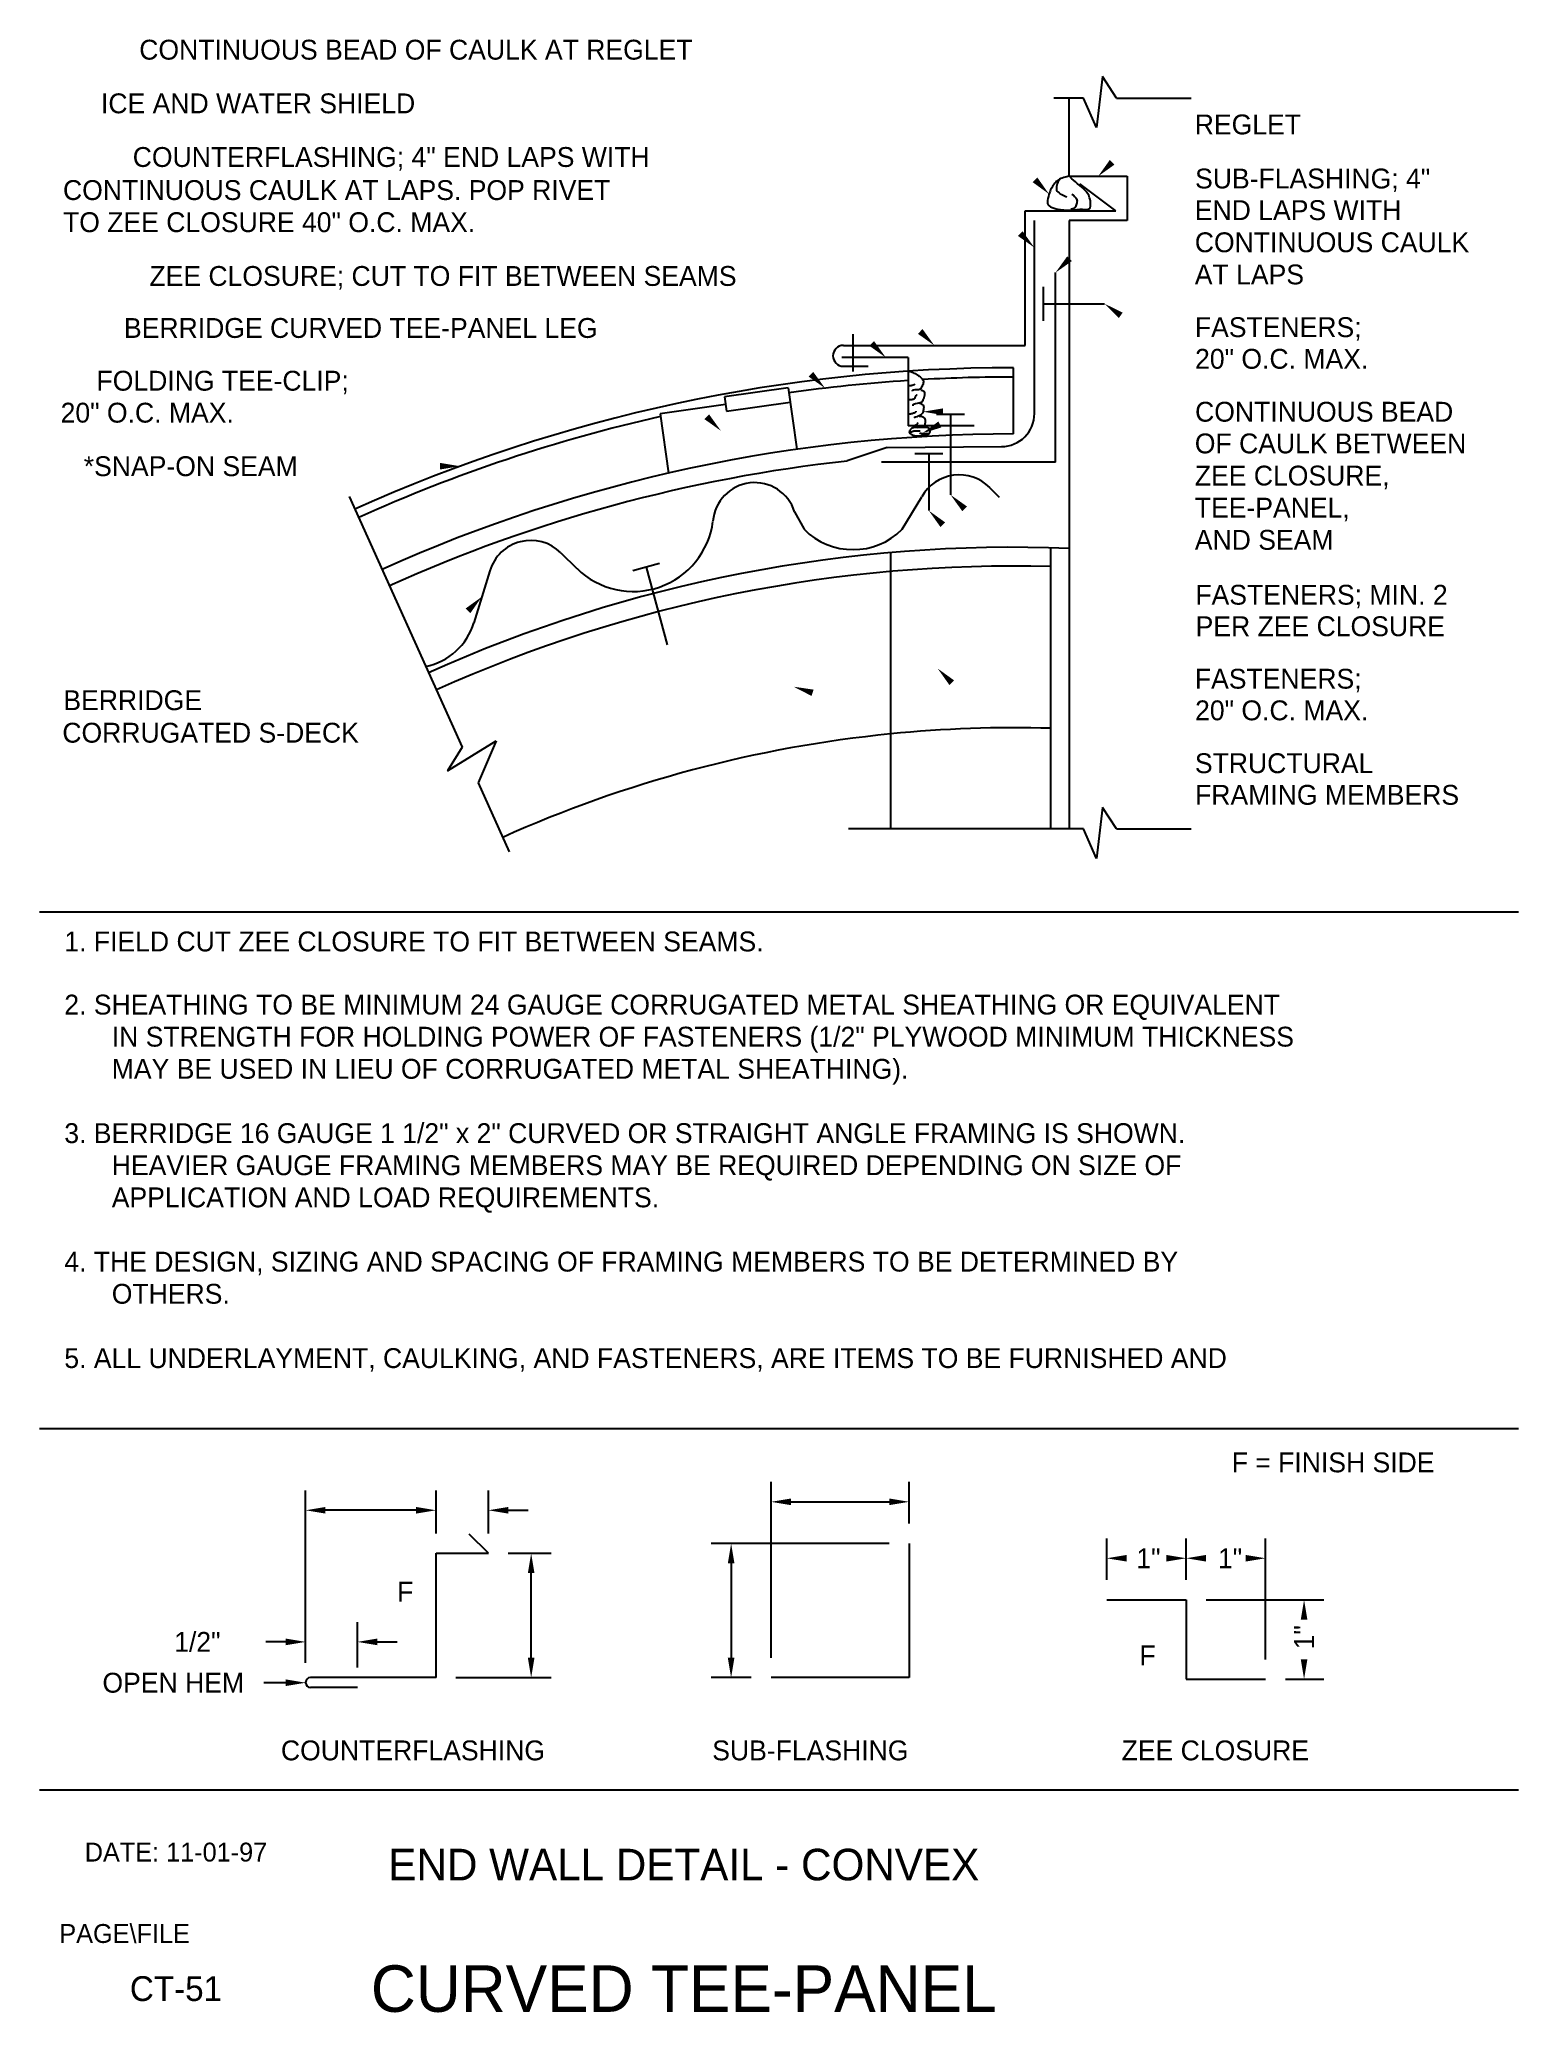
# Model space of a CAD drawing. Extents: x 0.1 to 22.4, y 0.8 to 30.6.
import ezdxf
from ezdxf.enums import TextEntityAlignment as Align

# ---------------------------------------------------------------- set-up
doc = ezdxf.new("R2010")
doc.units = 0
doc.header["$LTSCALE"] = 0.3999
doc.linetypes.add('HIDDENX2', pattern=[0])
for name, color, linetype in [('BORDER', 7, 'CONTINUOUS'), ('CMP-FLSH', 7, 'CONTINUOUS'), ('DIM-TXT', 7, 'CONTINUOUS'), ('STRCTR', 7, 'CONTINUOUS')]:
    doc.layers.add(name, color=color, linetype=linetype)

msp = doc.modelspace()

# ---------------------------------------------------------------- linework, layer by layer
at = {"layer": 'BORDER', "color": 0, "linetype": 'CONTINUOUS'}
for p, q in [((0.094, 17.401), (22.441, 17.401)), ((0.094, 9.589), (22.441, 9.589)), ((22.441, 4.125), (0.094, 4.125))]:
    msp.add_line(p, q, dxfattribs=at)
at = {"layer": 'CMP-FLSH', "color": 0, "linetype": 'CONTINUOUS'}
for p, q in [((16.356, 27.995), (15.814, 28.403)), ((14.988, 27.995), (16.356, 27.995)), ((14.988, 25.959), (14.988, 27.995)), ((15.126, 24.93), (15.126, 27.846)), ((15.258, 26.845), (15.258, 26.333)), ((15.445, 24.195), (15.445, 27.059)), ((15.258, 26.589), (16.187, 26.589)), ((12.24, 25.959), (14.988, 25.959)), ((12.385, 26.132), (12.385, 25.563)), ((13.217, 25.776), (12.217, 25.776)), ((13.217, 25.776), (13.217, 24.746)), ((12.24, 25.645), (12.614, 25.645)), ((14.811, 24.622), (14.811, 25.622)), ((14.069, 24.917), (13.649, 24.917)), ((13.859, 24.917), (13.859, 23.702)), ((14.217, 24.746), (13.217, 24.746)), ((12.903, 24.417), (12.299, 24.213)), ((15.445, 24.195), (12.817, 24.195)), ((12.903, 24.417), (14.627, 24.43)), ((13.741, 24.32), (13.32, 24.32)), ((13.531, 24.32), (13.531, 23.462)), ((9.464, 22.663), (9.058, 22.554)), ((9.261, 22.608), (9.576, 21.434)), ((6.876, 7.704), (6.588, 7.992)), ((13.234, 7.853), (13.234, 5.825)), ((6.085, 5.825), (6.085, 7.704)), ((6.085, 7.704), (6.876, 7.704)), ((16.219, 7.001), (17.419, 7.001)), ((17.419, 7.001), (17.419, 5.801)), ((4.115, 5.748), (4.115, 5.753)), ((6.085, 5.825), (4.187, 5.825)), ((4.898, 5.676), (4.187, 5.676)), ((13.234, 5.825), (11.147, 5.825)), ((17.419, 5.801), (18.619, 5.801))]:
    msp.add_line(p, q, dxfattribs=at)
at = {"layer": 'CMP-FLSH', "color": 0, "linetype": 'HIDDENX2'}
for p, q in [((10.459, 25.066), (9.471, 24.925)), ((11.404, 25.318), (10.443, 25.181)), ((10.443, 25.181), (10.473, 24.965)), ((10.473, 24.965), (11.434, 25.102)), ((11.404, 25.318), (11.536, 24.39)), ((9.471, 24.925), (9.598, 24.03))]:
    msp.add_line(p, q, dxfattribs=at)
at = {"layer": 'CMP-FLSH', "color": 0, "linetype": 'CONTINUOUS'}
for points in [[(15.651, 28.515, 0), (15.633, 28.513, 0), (15.614, 28.509, 0), (15.592, 28.504, 0), (15.57, 28.497, 0), (15.548, 28.489, 0), (15.526, 28.48, 0), (15.506, 28.471, 0), (15.489, 28.461, 0), (15.474, 28.452, 0), (15.462, 28.441, 0), (15.449, 28.428, 0), (15.436, 28.412, 0), (15.423, 28.395, 0), (15.41, 28.378, 0), (15.398, 28.36, 0), (15.388, 28.342, 0), (15.379, 28.326, 0), (15.372, 28.311, 0), (15.364, 28.291, 0), (15.355, 28.267, 0), (15.346, 28.239, 0), (15.337, 28.21, 0), (15.33, 28.181, 0), (15.325, 28.152, 0), (15.324, 28.126, 0), (15.326, 28.102, 0), (15.334, 28.083, 0), (15.348, 28.067, 0), (15.369, 28.054, 0), (15.394, 28.043, 0), (15.423, 28.033, 0), (15.454, 28.026, 0), (15.485, 28.02, 0), (15.514, 28.015, 0), (15.541, 28.011, 0), (15.564, 28.008, 0), (15.587, 28.006, 0), (15.614, 28.005, 0), (15.644, 28.006, 0), (15.676, 28.007, 0), (15.708, 28.009, 0), (15.739, 28.011, 0), (15.769, 28.013, 0), (15.796, 28.016, 0), (15.82, 28.017, 0), (15.833, 28.017, 0), (15.849, 28.017, 0), (15.867, 28.016, 0), (15.885, 28.015, 0), (15.904, 28.015, 0), (15.922, 28.016, 0), (15.937, 28.018, 0), (15.951, 28.023, 0), (15.96, 28.03, 0), (15.969, 28.046, 0), (15.974, 28.065, 0), (15.976, 28.088, 0), (15.975, 28.113, 0), (15.972, 28.139, 0), (15.967, 28.165, 0), (15.961, 28.189, 0), (15.955, 28.21, 0), (15.948, 28.228, 0), (15.931, 28.256, 0), (15.908, 28.285, 0), (15.879, 28.315, 0), (15.847, 28.345, 0), (15.813, 28.375, 0), (15.779, 28.404, 0), (15.746, 28.431, 0), (15.717, 28.456, 0), (15.692, 28.478, 0), (15.688, 28.481, 0), (15.684, 28.486, 0), (15.68, 28.491, 0), (15.675, 28.496, 0), (15.67, 28.501, 0), (15.665, 28.506, 0), (15.66, 28.51, 0), (15.655, 28.513, 0), (15.651, 28.515, 0)], [(15.513, 28.469, 0), (15.501, 28.458, 0), (15.491, 28.443, 0), (15.481, 28.425, 0), (15.472, 28.404, 0), (15.466, 28.383, 0), (15.461, 28.361, 0), (15.458, 28.341, 0), (15.458, 28.322, 0), (15.462, 28.307, 0), (15.47, 28.292, 0), (15.482, 28.279, 0), (15.499, 28.265, 0), (15.518, 28.252, 0), (15.539, 28.241, 0), (15.56, 28.23, 0), (15.58, 28.22, 0), (15.599, 28.212, 0), (15.615, 28.206, 0)], [(15.692, 28.245, 0), (15.702, 28.24, 0), (15.712, 28.233, 0), (15.723, 28.223, 0), (15.733, 28.212, 0), (15.743, 28.2, 0), (15.752, 28.188, 0), (15.76, 28.175, 0), (15.765, 28.164, 0), (15.769, 28.153, 0), (15.77, 28.142, 0), (15.769, 28.128, 0), (15.766, 28.114, 0), (15.762, 28.099, 0), (15.757, 28.083, 0), (15.751, 28.069, 0), (15.745, 28.055, 0), (15.737, 28.044, 0), (15.73, 28.035, 0), (15.726, 28.032, 0), (15.72, 28.029, 0), (15.713, 28.026, 0), (15.705, 28.023, 0), (15.697, 28.021, 0), (15.69, 28.02, 0), (15.684, 28.018, 0), (15.68, 28.017, 0), (15.679, 28.017, 0)], [(13.219, 25.573, 0), (13.234, 25.569, 0), (13.25, 25.564, 0), (13.268, 25.558, 0), (13.287, 25.55, 0), (13.305, 25.542, 0), (13.323, 25.533, 0), (13.34, 25.525, 0), (13.355, 25.516, 0), (13.368, 25.508, 0), (13.377, 25.501, 0), (13.387, 25.493, 0), (13.399, 25.484, 0), (13.41, 25.474, 0), (13.421, 25.463, 0), (13.431, 25.452, 0), (13.44, 25.441, 0), (13.446, 25.43, 0), (13.449, 25.42, 0), (13.45, 25.408, 0), (13.448, 25.394, 0), (13.444, 25.379, 0), (13.439, 25.363, 0), (13.432, 25.348, 0), (13.425, 25.333, 0), (13.416, 25.319, 0), (13.408, 25.308, 0), (13.4, 25.299, 0), (13.389, 25.293, 0), (13.374, 25.29, 0), (13.357, 25.288, 0), (13.338, 25.287, 0), (13.319, 25.286, 0), (13.302, 25.284, 0), (13.289, 25.281, 0), (13.28, 25.275, 0), (13.278, 25.266, 0)], [(13.224, 25.355, 0), (13.227, 25.354, 0), (13.231, 25.354, 0), (13.235, 25.354, 0), (13.239, 25.354, 0), (13.244, 25.354, 0), (13.248, 25.354, 0), (13.253, 25.354, 0), (13.256, 25.354, 0), (13.26, 25.355, 0), (13.266, 25.356, 0), (13.274, 25.358, 0), (13.282, 25.36, 0), (13.29, 25.362, 0), (13.299, 25.365, 0), (13.307, 25.368, 0), (13.315, 25.371, 0), (13.322, 25.375, 0), (13.327, 25.378, 0)], [(13.224, 25.146, 0), (13.232, 25.144, 0), (13.241, 25.143, 0), (13.252, 25.143, 0), (13.264, 25.143, 0), (13.275, 25.144, 0), (13.286, 25.146, 0), (13.297, 25.148, 0), (13.306, 25.152, 0), (13.314, 25.155, 0), (13.319, 25.159, 0), (13.323, 25.166, 0), (13.327, 25.174, 0), (13.331, 25.184, 0), (13.336, 25.193, 0), (13.34, 25.201, 0), (13.344, 25.207, 0), (13.349, 25.211, 0), (13.354, 25.211, 0)], [(13.409, 25.285, 0), (13.414, 25.285, 0), (13.421, 25.284, 0), (13.428, 25.282, 0), (13.435, 25.279, 0), (13.442, 25.275, 0), (13.449, 25.271, 0), (13.455, 25.267, 0), (13.46, 25.262, 0), (13.463, 25.257, 0), (13.467, 25.243, 0), (13.468, 25.227, 0), (13.466, 25.208, 0), (13.463, 25.188, 0), (13.458, 25.168, 0), (13.451, 25.149, 0), (13.443, 25.131, 0), (13.435, 25.116, 0), (13.427, 25.104, 0), (13.415, 25.096, 0), (13.398, 25.09, 0), (13.377, 25.085, 0), (13.354, 25.081, 0), (13.332, 25.077, 0), (13.313, 25.072, 0), (13.297, 25.066, 0), (13.288, 25.059, 0), (13.287, 25.048, 0)], [(13.386, 25.09, 0), (13.393, 25.089, 0), (13.401, 25.087, 0), (13.409, 25.083, 0), (13.418, 25.078, 0), (13.426, 25.073, 0), (13.434, 25.067, 0), (13.44, 25.061, 0), (13.446, 25.054, 0), (13.449, 25.048, 0), (13.452, 25.037, 0), (13.454, 25.024, 0), (13.453, 25.008, 0), (13.451, 24.992, 0), (13.448, 24.976, 0), (13.444, 24.96, 0), (13.439, 24.945, 0), (13.433, 24.933, 0), (13.427, 24.923, 0), (13.417, 24.914, 0), (13.403, 24.905, 0), (13.386, 24.897, 0), (13.367, 24.889, 0), (13.349, 24.882, 0), (13.332, 24.876, 0), (13.318, 24.871, 0), (13.308, 24.868, 0), (13.305, 24.867, 0)], [(13.224, 24.923, 0), (13.233, 24.923, 0), (13.243, 24.925, 0), (13.254, 24.927, 0), (13.266, 24.929, 0), (13.278, 24.932, 0), (13.289, 24.935, 0), (13.3, 24.939, 0), (13.31, 24.942, 0), (13.318, 24.946, 0), (13.321, 24.947, 0), (13.323, 24.949, 0), (13.326, 24.951, 0), (13.329, 24.953, 0), (13.332, 24.955, 0), (13.335, 24.958, 0), (13.338, 24.96, 0), (13.339, 24.962, 0), (13.341, 24.965, 0)], [(13.287, 24.742, 0), (13.293, 24.743, 0), (13.301, 24.744, 0), (13.309, 24.747, 0), (13.318, 24.75, 0), (13.327, 24.754, 0), (13.335, 24.757, 0), (13.342, 24.761, 0), (13.349, 24.766, 0), (13.354, 24.77, 0), (13.356, 24.771, 0), (13.358, 24.774, 0), (13.36, 24.776, 0), (13.362, 24.779, 0), (13.363, 24.782, 0), (13.365, 24.785, 0), (13.366, 24.788, 0), (13.367, 24.791, 0), (13.368, 24.793, 0)], [(13.386, 24.89, 0), (13.393, 24.892, 0), (13.402, 24.892, 0), (13.412, 24.891, 0), (13.422, 24.889, 0), (13.432, 24.885, 0), (13.442, 24.882, 0), (13.45, 24.877, 0), (13.457, 24.872, 0), (13.463, 24.867, 0), (13.468, 24.858, 0), (13.471, 24.847, 0), (13.474, 24.834, 0), (13.475, 24.82, 0), (13.475, 24.806, 0), (13.474, 24.791, 0), (13.473, 24.778, 0), (13.47, 24.766, 0), (13.467, 24.756, 0), (13.466, 24.754, 0), (13.465, 24.752, 0), (13.464, 24.75, 0), (13.462, 24.747, 0), (13.461, 24.745, 0), (13.459, 24.744, 0), (13.457, 24.742, 0), (13.455, 24.742, 0), (13.454, 24.742, 0)], [(13.369, 24.715, 0), (13.36, 24.717, 0), (13.349, 24.719, 0), (13.337, 24.719, 0), (13.325, 24.718, 0), (13.312, 24.717, 0), (13.299, 24.715, 0), (13.288, 24.712, 0), (13.278, 24.708, 0), (13.269, 24.704, 0), (13.265, 24.7, 0), (13.259, 24.695, 0), (13.254, 24.689, 0), (13.249, 24.682, 0), (13.244, 24.674, 0), (13.24, 24.667, 0), (13.237, 24.66, 0), (13.236, 24.653, 0), (13.236, 24.647, 0), (13.24, 24.64, 0), (13.246, 24.632, 0), (13.254, 24.626, 0), (13.263, 24.619, 0), (13.274, 24.613, 0), (13.285, 24.608, 0), (13.295, 24.604, 0), (13.305, 24.6, 0), (13.314, 24.598, 0), (13.332, 24.595, 0), (13.353, 24.593, 0), (13.376, 24.593, 0), (13.401, 24.594, 0), (13.426, 24.596, 0), (13.451, 24.599, 0), (13.474, 24.603, 0), (13.495, 24.608, 0), (13.512, 24.613, 0), (13.516, 24.614, 0), (13.52, 24.616, 0), (13.524, 24.618, 0), (13.528, 24.621, 0), (13.533, 24.624, 0), (13.537, 24.626, 0), (13.54, 24.63, 0), (13.543, 24.633, 0), (13.545, 24.636, 0), (13.548, 24.641, 0), (13.55, 24.648, 0), (13.551, 24.656, 0), (13.552, 24.664, 0), (13.552, 24.673, 0), (13.552, 24.681, 0), (13.551, 24.689, 0), (13.548, 24.695, 0), (13.545, 24.7, 0), (13.533, 24.709, 0), (13.516, 24.715, 0), (13.496, 24.719, 0), (13.474, 24.721, 0), (13.451, 24.721, 0), (13.428, 24.72, 0), (13.405, 24.718, 0), (13.385, 24.717, 0), (13.369, 24.715, 0)], [(13.236, 24.636, 0), (13.242, 24.639, 0), (13.249, 24.643, 0), (13.256, 24.647, 0), (13.264, 24.651, 0), (13.273, 24.655, 0), (13.281, 24.659, 0), (13.289, 24.662, 0), (13.296, 24.664, 0), (13.303, 24.666, 0), (13.312, 24.668, 0), (13.325, 24.669, 0), (13.339, 24.669, 0), (13.354, 24.67, 0), (13.368, 24.67, 0), (13.382, 24.67, 0), (13.392, 24.67, 0), (13.399, 24.67, 0), (13.402, 24.67, 0)], [(13.391, 24.636, 0), (13.397, 24.634, 0), (13.404, 24.632, 0), (13.411, 24.631, 0), (13.42, 24.629, 0), (13.428, 24.628, 0), (13.436, 24.626, 0), (13.444, 24.625, 0), (13.451, 24.625, 0), (13.457, 24.624, 0), (13.466, 24.624, 0), (13.477, 24.625, 0), (13.49, 24.626, 0), (13.503, 24.627, 0), (13.516, 24.628, 0), (13.527, 24.63, 0), (13.537, 24.631, 0), (13.543, 24.632, 0), (13.545, 24.632, 0)]]:
    msp.add_polyline3d(points, dxfattribs=at)
for centre, radius, start, end in [((12.24, 25.802), 0.157, 90, 270), ((14.811, 1.371), 24.251, 90, 114.2259), ((14.626, 24.93), 0.5, 270.1282, 359.9994), ((14.811, 1.37), 23.251, 90, 114.2259), ((14.811, 1.37), 22.98, 96.2748, 114.2259), ((4.187, 5.753), 0.072, 90.0019, 179.9996), ((4.187, 5.748), 0.072, 180.0004, 269.9981)]:
    msp.add_arc(centre, radius, start, end, dxfattribs=at)
at = {"layer": 'CMP-FLSH', "color": 0, "linetype": 'HIDDENX2'}
for centre, start, end in [((14.811, 1.37), 93.7897, 98.0974), ((14.811, 1.37), 90, 93.2646), ((14.811, 1.371), 102.781, 114.2259)]:
    msp.add_arc(centre, 24.112, start, end, dxfattribs=at)
at = {"layer": 'DIM-TXT', "color": 0, "linetype": 'CONTINUOUS'}
for p, q in [((4.115, 6.048), (4.115, 8.654)), ((6.085, 8.004), (6.085, 8.654)), ((6.876, 8.004), (6.876, 8.654)), ((11.147, 6.125), (11.147, 8.782)), ((13.234, 8.153), (13.234, 8.782)), ((5.785, 8.354), (4.415, 8.354)), ((7.176, 8.354), (7.476, 8.354)), ((11.447, 8.482), (12.934, 8.482)), ((12.934, 7.853), (10.244, 7.853)), ((16.219, 7.301), (16.219, 7.929)), ((17.419, 7.301), (17.419, 7.929)), ((18.619, 6.101), (18.619, 7.929)), ((7.176, 7.704), (7.823, 7.704)), ((10.544, 7.553), (10.544, 6.125)), ((7.523, 6.125), (7.523, 7.404)), ((17.719, 7.001), (19.501, 7.001)), ((4.898, 5.976), (4.898, 6.665)), ((3.815, 6.365), (3.515, 6.365)), ((5.198, 6.365), (5.498, 6.365)), ((3.815, 5.748), (3.485, 5.748)), ((6.385, 5.825), (7.823, 5.825)), ((10.847, 5.825), (10.244, 5.825)), ((18.919, 5.801), (19.501, 5.801))]:
    msp.add_line(p, q, dxfattribs=at)
at = {"layer": 'DIM-TXT', "color": 0, "linetype": 'CONTINUOUS', "extrusion": (0, 0, -1)}
for points in [[(-16.336, 28.692), (-16.089, 28.515), (-16.265, 28.762)], [(-15.171, 28.497), (-15.346, 28.248), (-15.099, 28.427)], [(-14.948, 27.685), (-15.126, 27.438), (-14.878, 27.614)], [(-15.693, 27.235), (-15.445, 27.059), (-15.622, 27.306)], [(-16.402, 26.374), (-16.187, 26.589), (-16.46, 26.455)], [(-12.704, 26.024), (-12.881, 25.776), (-12.633, 25.953)], [(-13.436, 26.206), (-13.614, 25.959), (-13.366, 26.135)], [(-11.784, 25.56), (-11.962, 25.314), (-11.713, 25.489)], [(-10.212, 24.916), (-10.389, 24.669), (-10.141, 24.845)], [(-13.72, 24.72), (-13.43, 24.629), (-13.675, 24.809)], [(-6.147, 24.184), (-6.447, 24.134), (-6.147, 24.084)], [(-14.036, 23.455), (-13.859, 23.702), (-14.107, 23.526)], [(-13.707, 23.215), (-13.531, 23.462), (-13.778, 23.285)], [(-6.532, 21.983), (-6.778, 22.161), (-6.603, 21.912)], [(-13.842, 20.827), (-13.666, 21.075), (-13.913, 20.897)], [(-11.759, 20.662), (-11.489, 20.801), (-11.79, 20.757)]]:
    msp.add_solid(points, dxfattribs=at)
at = {"layer": 'DIM-TXT', "color": 0, "linetype": 'CONTINUOUS', "extrusion": (-1.22461e-16, 1.22461e-16, -1)}
msp.add_solid([(-13.743, 24.907), (-13.443, 24.957), (-13.743, 25.007)], dxfattribs=at)
at = {"layer": 'DIM-TXT', "color": 0, "linetype": 'CONTINUOUS'}
for points in [[(4.415, 8.404), (4.415, 8.304), (4.115, 8.354)], [(5.785, 8.404), (5.785, 8.304), (6.085, 8.354)], [(7.176, 8.404), (7.176, 8.304), (6.876, 8.354)], [(11.447, 8.532), (11.447, 8.432), (11.147, 8.482)], [(12.934, 8.532), (12.934, 8.432), (13.234, 8.482)], [(10.494, 7.553), (10.594, 7.553), (10.544, 7.853)], [(7.473, 7.404), (7.573, 7.404), (7.523, 7.704)], [(16.519, 7.679), (16.519, 7.579), (16.219, 7.629)], [(17.119, 7.679), (17.119, 7.579), (17.419, 7.629)], [(17.719, 7.679), (17.719, 7.579), (17.419, 7.629)], [(18.319, 7.679), (18.319, 7.579), (18.619, 7.629)], [(19.151, 6.701), (19.251, 6.701), (19.201, 7.001)], [(3.815, 6.415), (3.815, 6.315), (4.115, 6.365)], [(5.198, 6.415), (5.198, 6.315), (4.898, 6.365)], [(7.473, 6.125), (7.573, 6.125), (7.523, 5.825)], [(10.494, 6.125), (10.594, 6.125), (10.544, 5.825)], [(19.151, 6.101), (19.251, 6.101), (19.201, 5.801)], [(3.815, 5.798), (3.815, 5.698), (4.115, 5.748)]]:
    msp.add_solid(points, dxfattribs=at)
at = {"layer": 'STRCTR', "color": 0, "linetype": 'CONTINUOUS'}
for p, q in [((16.156, 30.023), (16.064, 29.252)), ((16.366, 29.697), (16.156, 30.023)), ((15.868, 29.697), (15.418, 29.697)), ((15.651, 28.515), (15.651, 29.697)), ((16.064, 29.252), (15.868, 29.697)), ((16.366, 29.697), (17.496, 29.697)), ((15.651, 28.515), (16.527, 28.515)), ((16.527, 28.515), (16.527, 27.846)), ((15.651, 27.846), (15.651, 18.651)), ((16.527, 27.846), (15.651, 27.846)), ((4.773, 23.678), (6.479, 19.887)), ((13.129, 23.18), (13.425, 23.672)), ((14.45, 23.811), (14.594, 23.668)), ((11.503, 23.445), (11.646, 23.18)), ((7.971, 22.827), (8.215, 22.587)), ((12.951, 22.827), (12.951, 18.651)), ((6.899, 22.553), (6.658, 21.769)), ((6.259, 19.53), (6.993, 19.983)), ((6.993, 19.983), (6.72, 19.351)), ((6.479, 19.887), (6.259, 19.53)), ((6.72, 19.351), (7.191, 18.304)), ((16.156, 18.976), (16.064, 18.205)), ((16.366, 18.651), (16.156, 18.976)), ((15.868, 18.651), (12.316, 18.651)), ((16.064, 18.205), (15.868, 18.651)), ((16.366, 18.651), (17.496, 18.651))]:
    msp.add_line(p, q, dxfattribs=at)
at = {"layer": 'STRCTR', "color": 0, "linetype": 'HIDDENX2'}
msp.add_line((15.373, 18.651), (15.373, 22.9), dxfattribs=at)
at = {"layer": 'STRCTR', "color": 0, "linetype": 'CONTINUOUS'}
for centre, radius, start, end in [((10.9, 23.254), 0.632, 17.6181, 175.7512), ((13.99, 23.356), 0.648, 44.695, 150.7942), ((9.065, 23.455), 1.214, 225.609, 352.6918), ((7.518, 22.364), 0.648, 45.609, 162.9851), ((12.387, 23.922), 1.049, 225.0002, 314.9998), ((14.811, 1.371), 21.537, 87.765, 114.2259), ((5.739, 22.05), 0.962, 281.4445, 342.9851), ((14.811, 1.37), 18.81, 95.6754, 114.2258)]:
    msp.add_arc(centre, radius, start, end, dxfattribs=at)
at = {"layer": 'STRCTR', "color": 0, "linetype": 'HIDDENX2'}
for radius, start, end in [(21.253, 88.4829, 114.2259), (18.81, 88.2857, 95.6753)]:
    msp.add_arc((14.811, 1.371), radius, start, end, dxfattribs=at)

# ---------------------------------------------------------------- texts
at = {"layer": 'BORDER', "color": 0, "linetype": 'CONTINUOUS'}
for s, height, p in [('DATE: 11-01-97', 0.2853, (2.156, 3.188)), ('CT-51', 0.375, (2.156, 1.125))]:
    msp.add_text(s, height=height, dxfattribs=at).set_placement(p, align=Align.MIDDLE)
msp.add_text('PAGE\\FILE', height=0.2853, dxfattribs=at).set_placement((0.394, 1.815))
at = {"layer": 'BORDER', "color": 0}
msp.add_text('CURVED TEE-PANEL', height=0.70312, dxfattribs=at).set_placement((9.829, 1.125), align=Align.MIDDLE)
at = {"layer": 'DIM-TXT', "color": 0, "linetype": 'CONTINUOUS'}
for s, p in [('CONTINUOUS BEAD OF CAULK AT REGLET', (9.96, 30.429)), ('ICE AND WATER SHIELD', (5.771, 29.618)), ('COUNTERFLASHING; 4" END LAPS WITH', (9.313, 28.807)), ('ZEE CLOSURE; CUT TO FIT BETWEEN SEAMS', (10.626, 27.009)), ('BERRIDGE CURVED TEE-PANEL LEG', (8.526, 26.223)), ('FOLDING TEE-CLIP;', (4.767, 25.426)), ('*SNAP-ON SEAM', (3.995, 24.134)), ('BERRIDGE', (2.55, 20.597)), ('OPEN HEM', (3.185, 5.748))]:
    msp.add_text(s, height=0.3, dxfattribs=at).set_placement(p, align=Align.MIDDLE_RIGHT)
for s, p in [('REGLET', (17.549, 29.299)), ('SUB-FLASHING; 4"', (17.554, 28.482)), ('FASTENERS;', (17.551, 26.235)), ('CONTINUOUS BEAD', (17.554, 24.957)), ('FASTENERS; MIN. 2', (17.558, 22.191)), ('FASTENERS;', (17.551, 20.922)), ('STRUCTURAL', (17.551, 19.645))]:
    msp.add_text(s, height=0.3, dxfattribs=at).set_placement(p, align=Align.MIDDLE_LEFT)
for s, p in [('CONTINUOUS CAULK AT LAPS. POP RIVET', (0.449, 28.157)), ('END LAPS WITH', (17.55, 27.854)), ('TO ZEE CLOSURE 40" O.C. MAX.', (0.449, 27.672)), ('CONTINUOUS CAULK', (17.55, 27.368)), ('AT LAPS', (17.55, 26.882)), ('20" O.C. MAX.', (17.554, 25.607)), ('20" O.C. MAX.', (0.413, 24.793)), ('OF CAULK BETWEEN', (17.55, 24.328)), ('ZEE CLOSURE,', (17.55, 23.842)), ('TEE-PANEL,', (17.55, 23.357)), ('AND SEAM', (17.55, 22.871)), ('PER ZEE CLOSURE', (17.562, 21.565)), ('20" O.C. MAX.', (17.554, 20.294)), ('CORRUGATED S-DECK', (0.439, 19.956)), ('FRAMING MEMBERS', (17.554, 19.017)), ('1. FIELD CUT ZEE CLOSURE TO FIT BETWEEN SEAMS.', (0.469, 16.801)), ('2. SHEATHING TO BE MINIMUM 24 GAUGE CORRUGATED METAL SHEATHING OR EQUIVALENT', (0.469, 15.847)), ('IN STRENGTH FOR HOLDING POWER OF FASTENERS (1/2" PLYWOOD MINIMUM THICKNESS', (1.186, 15.362)), ('MAY BE USED IN LIEU OF CORRUGATED METAL SHEATHING).', (1.186, 14.876)), ('3. BERRIDGE 16 GAUGE 1 1/2" x 2" CURVED OR STRAIGHT ANGLE FRAMING IS SHOWN.', (0.469, 13.904)), ('HEAVIER GAUGE FRAMING MEMBERS MAY BE REQUIRED DEPENDING ON SIZE OF', (1.186, 13.419)), ('APPLICATION AND LOAD REQUIREMENTS.', (1.186, 12.933)), ('4. THE DESIGN, SIZING AND SPACING OF FRAMING MEMBERS TO BE DETERMINED BY', (0.469, 11.962)), ('OTHERS.', (1.186, 11.476)), ('5. ALL UNDERLAYMENT, CAULKING, AND FASTENERS, ARE ITEMS TO BE FURNISHED AND', (0.469, 10.504)), ('F = FINISH SIDE', (18.107, 8.928)), ('F', (5.498, 6.974)), ('1/2"', (2.129, 6.215)), ('F', (16.714, 6.012))]:
    msp.add_text(s, height=0.3, dxfattribs=at).set_placement(p)
for p in [(16.849, 7.629), (18.083, 7.629)]:
    msp.add_text('1"', height=0.3, dxfattribs=at).set_placement(p, align=Align.MIDDLE_CENTER)
msp.add_text('1"', height=0.3, rotation=90, dxfattribs=at).set_placement((19.201, 6.435), align=Align.MIDDLE_CENTER)
for s, p in [('COUNTERFLASHING', (5.737, 4.575)), ('SUB-FLASHING', (11.741, 4.575)), ('ZEE CLOSURE', (17.86, 4.575))]:
    msp.add_text(s, height=0.3, dxfattribs=at).set_placement(p, align=Align.CENTER)
msp.add_text('END WALL DETAIL - CONVEX', height=0.47683, dxfattribs=at).set_placement((9.829, 3), align=Align.MIDDLE)

doc.saveas('drawing.dxf')
